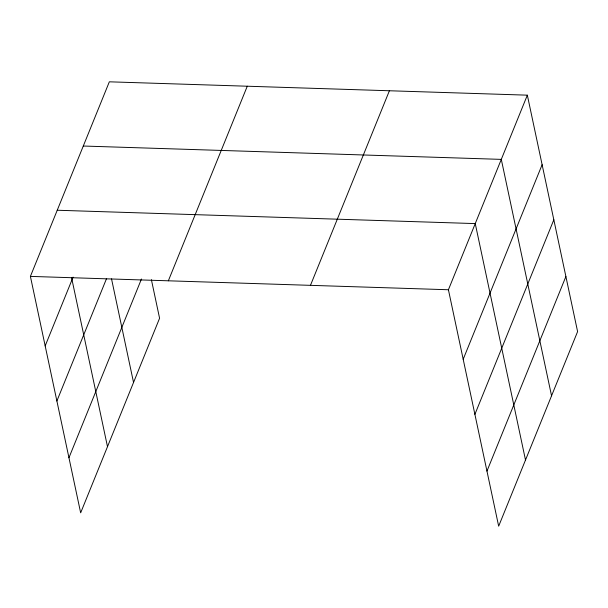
<?xml version="1.0" encoding="UTF-8"?>
<svg xmlns="http://www.w3.org/2000/svg" width="608" height="608" viewBox="0 0 608 608"><rect width="100%" height="100%" fill="white"/><g stroke="black" fill="none" stroke-linecap="round" stroke-linejoin="round"><path stroke-width="0.91" d="M151.392 279.695L159.585 318.25L80.659 512.833L30.4 276.397L109.334 81.814L527.341 95.167L577.6 331.603L498.666 526.186L448.415 289.75L527.341 95.167M45.174 345.922L73.082 277.126M56.886 400.999L106.56 278.548M68.947 457.748L141.459 279.004M168.348 280.805L247.274 86.222M310.468 285.342L389.401 90.759M463.19 359.275L542.123 164.692M474.901 414.352L553.827 219.769M486.962 471.101L565.896 276.518M83.281 146.026L501.296 159.38L551.555 395.816M57.236 210.239L475.251 223.592L525.502 460.028M30.4 276.397L448.415 289.75M111.522 278.867L133.54 382.462M71.622 277.909L107.494 446.675"/></g></svg>
